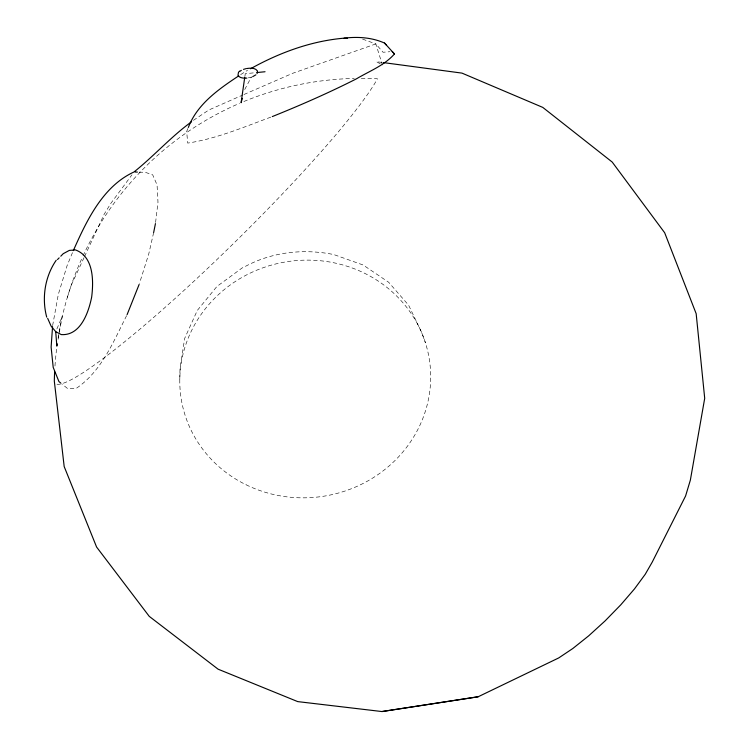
<?xml version="1.0" encoding="UTF-8"?>
<svg xmlns="http://www.w3.org/2000/svg" width="749" height="749" viewBox="0 0 749 749"><rect width="100%" height="100%" fill="white"/><g stroke="black" fill="none" stroke-linecap="round" stroke-linejoin="round"><path stroke-width="0.56" stroke-dasharray="3.75 2.81" d="M179.797 379.237L179.994 368.536L184.666 338.417L197.287 310.461L216.892 286.493L242.105 267.992L245.681 266.223C272.72 251.804 303.897 248.556 333.745 254.548L363.096 264.987L388.628 282.233L408.636 305.227L421.724 332.547L425.357 342.611M52.627 325.6L58.319 294.385L67.11 265.595L72.859 251.72M155.586 222.481L157.983 202.267L157.065 184.928L152.693 174.854L145.372 172.336L138.537 172.12M244.951 75.93L245.269 73.692L255.746 72.662M58.066 339.316L62.139 316.574L56.587 329.654M153.639 232.602L148.751 253.995L139.473 283.365M67.363 297.344L71.221 285.257L84.019 257.665M187.924 128.463L186.66 131.468L187.718 143.087C216.676 138.724 243.874 127.049 271.194 117.003M84.515 256.598L104.214 214.158L110.758 203.503L131.955 174.817M126.6 315.657C113.408 341.722 101.433 371.354 76.361 388.3L67.916 388.797L61.624 383.741M244.726 89.543L251.28 77.184M193.392 120.355L208.709 110.056L242.863 94.983M240.635 74.619L247.507 70.331M243.931 94.514L292.578 73.336L375.82 43.919L383.067 52.252L389.939 51.718M251.964 76.988L247.741 77.971M382.112 62.42L376.326 61.643L380.408 63.89M362.553 39.107L375.82 43.919L382.449 65.013M54.977 366.018A319.486 311.724 52.4 0 1 56.793 347.358M58.122 338.071A319.486 311.724 52.4 0 1 82.559 256.907M83.055 255.84A319.486 311.724 52.4 0 1 239.493 103.353M243.828 101.527A319.486 311.724 52.4 0 1 354.268 78.43M361.261 78.345A319.486 311.724 52.4 0 1 377.459 78.757A228.81 25.326 -44.5 0 1 209.177 266.953A228.81 25.326 -44.5 0 1 55.782 383.75M246.056 484.762A125.626 118.679 -9.1 0 0 430.638 373.039A125.626 118.679 -9.1 0 0 239.043 279.143A125.626 118.679 -9.1 0 0 246.056 484.762"/><path stroke-width="1.12" d="M52.552 326.733L51.119 347.105L53.198 367.356L58.937 381.569L60.725 383.02M155.446 223.605L153.639 232.602M244.783 77.044L241.103 102.735L242.311 98.334M57.252 343.866L56.84 346.141L55.726 331.667L51.101 326.124L47.674 318.372M127.096 314.646L139.127 284.451M257.085 73.542L257.487 70.977C255.203 67.625 250.353 68 246.796 68.524M73.308 250.653C86.603 220.758 102.688 186.361 133.987 171.98C153.938 156.082 170.922 136.777 191.594 121.741M188.345 127.461C197.062 104.28 218.736 89.084 238.688 75.911M238.407 72.784L237.967 75.321C239.746 78.299 243.818 78.233 246.88 78.111M56.222 260.231C44.921 276.55 41.598 298.018 46.71 317.127M238.407 72.391L239.549 71.164M250.512 68.768C279.34 52.711 311.041 40.998 344.091 38.162C357.732 36.542 371.869 37.384 384.537 43.068L394.451 53.965C384.331 65.547 369.323 71.118 356.393 78.86C328.97 92.754 300.798 105.103 272.28 116.582M57.523 259.538L59.152 257.871M60.781 256.205L63.225 253.696L69.339 250.4L75.462 249.913C93.784 256.607 93.719 280.969 91.65 297.175C88.532 312.586 80.546 335.861 61.278 334.597L55.726 331.667M255.896 74.825L252.694 76.66M239.596 71.511L241.328 70.35M54.64 371.85A319.486 311.724 52.4 0 0 54.321 381.157L64.18 466.561L96.593 547.042L149.248 616.361L218.09 669.175L297.718 701.607L381.953 711.55L478.134 696.776L558.707 657.94L572.816 648.503L588.695 635.835L605.108 620.893L620.79 604.817L634.506 588.883L645.217 574.314L652.192 562.181L685.588 495.978L690.353 480.146L704.706 398.309L696.167 313.681L664.672 232.761L612.223 162.074L542.791 107.407L461.974 73.112L383.263 62.579M243.491 69.376L245.944 68.665M381.953 711.55L478.134 696.776M256.907 72.55L265.052 71.745M135.129 172.017L137.404 172.083M344.091 38.162L347.555 38.339M384.537 43.068L386.531 45.24M392.233 51.541L394.451 53.965"/></g></svg>
